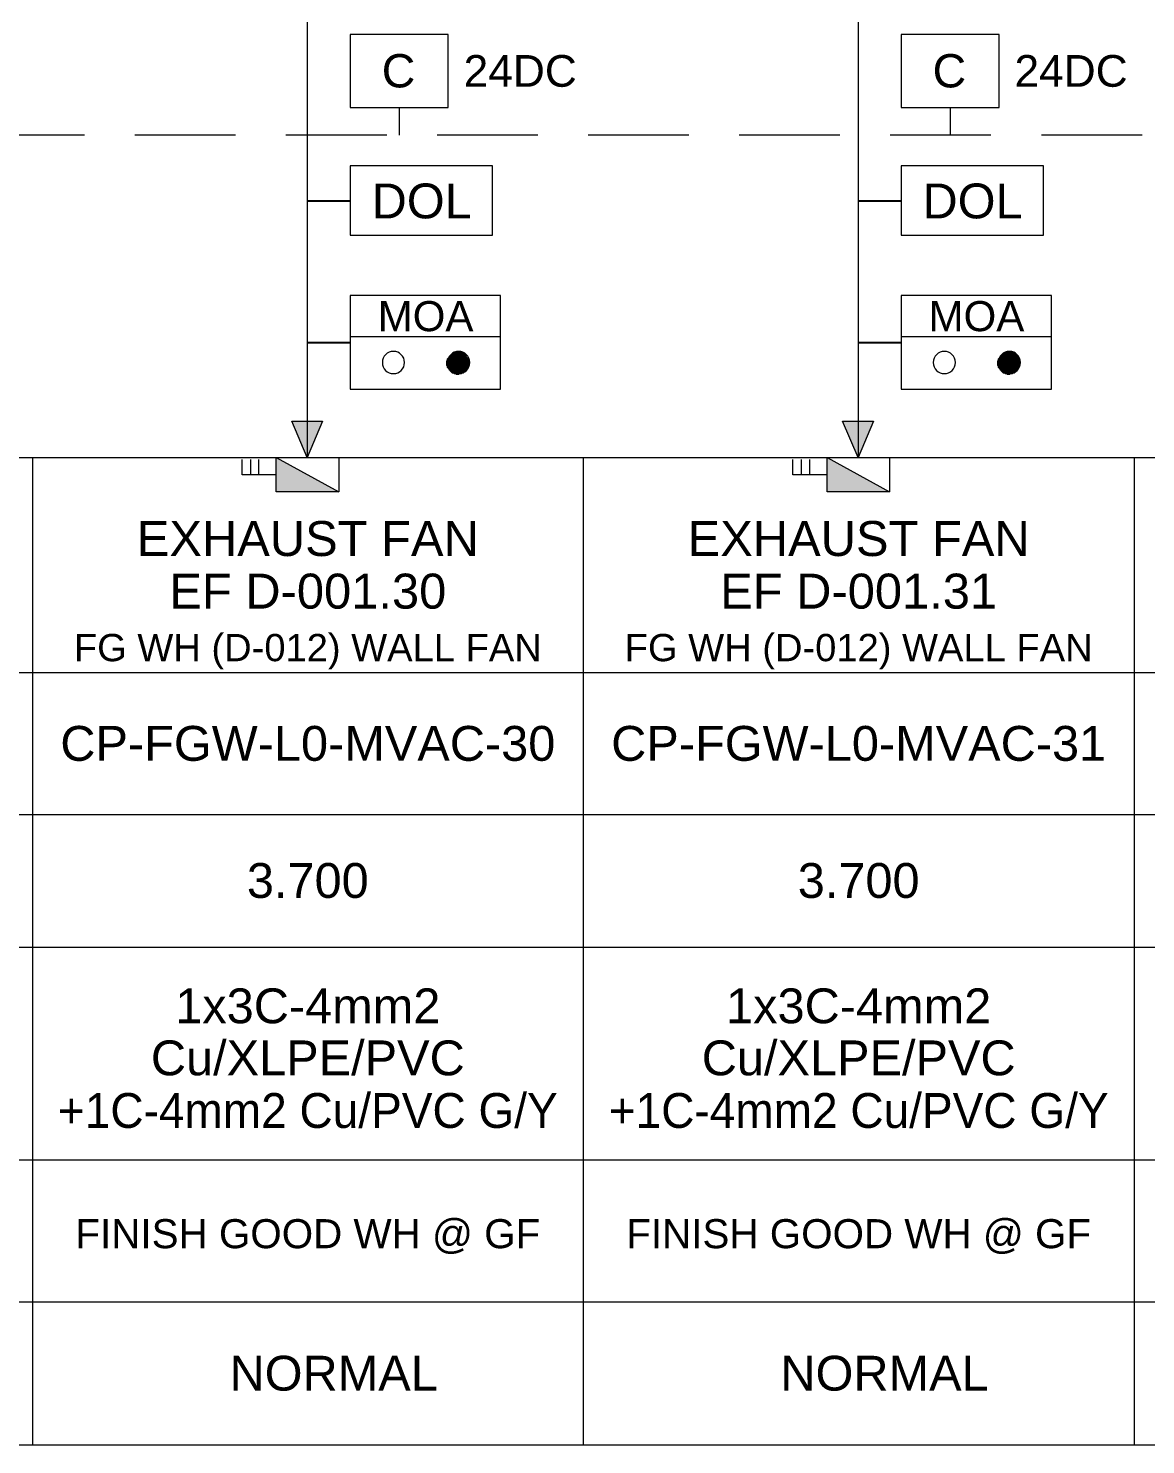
# Model space of a CAD drawing. Header units: millimetres. Extents: x -33055 to 42243, y -56860 to 24450.
# Drawn here: x 17906 to 24951, y -16441 to -7512 of the extents above; entities that cross this region are included whole.
import ezdxf
from ezdxf.enums import TextEntityAlignment as Align

# ---------------------------------------------------------------- set-up
doc = ezdxf.new("R2010")
doc.units = ezdxf.units.MM
for name, color, linetype in [('A-PATT-CONC', 7, 'Continuous'), ('E-CTRL', 7, 'Continuous'), ('E-LEADER', 7, 'Continuous'), ('E-SLD', 7, 'Continuous'), ('E-TABLE', 7, 'Continuous'), ('E-TEXT', 7, 'Continuous')]:
    doc.layers.add(name, color=color, linetype=linetype)
doc.styles.add('ARIAL', font='arial.ttf')

msp = doc.modelspace()

# ---------------------------------------------------------------- hatches: boundary and pattern name
at = {"layer": 'A-PATT-CONC'}
h = msp.add_hatch(color=7, dxfattribs=at)
h.dxf.hatch_style = 1
h.paths.add_polyline_path([(19469.5, -10217.8), (19863.2, -10433.7), (19469.5, -10433.7), (19469.5, -10217.8)])
h = msp.add_hatch(color=7, dxfattribs=at)
h.dxf.hatch_style = 1
h.paths.add_polyline_path([(22942.6, -10217.8), (23336.3, -10433.7), (22942.6, -10433.7), (22942.6, -10217.8)])
at = {"layer": 'E-SLD'}
h = msp.add_hatch(color=7, dxfattribs=at)
h.dxf.hatch_style = 1
h.paths.add_polyline_path([(20629.5, -9553.1), (20599.8, -9553.1), (20637.9, -9557.4), (20629.5, -9553.1)])
h.paths.add_polyline_path([(20599.8, -9553.1), (20637.9, -9557.4), (20591.4, -9557.4), (20599.8, -9553.1)])
h = msp.add_hatch(color=7, dxfattribs=at)
h.dxf.hatch_style = 1
h.paths.add_polyline_path([(20621, -9553.1), (20604.1, -9553.1), (20629.5, -9553.1), (20621, -9553.1)])
h.paths.add_polyline_path([(20604.1, -9553.1), (20629.5, -9553.1), (20599.8, -9553.1), (20604.1, -9553.1)])
h = msp.add_hatch(color=7, dxfattribs=at)
h.dxf.hatch_style = 1
h.paths.add_polyline_path([(20616.8, -9553.1), (20621, -9553.1), (20604.1, -9553.1), (20616.8, -9553.1)])
h = msp.add_hatch(color=7, dxfattribs=at)
h.dxf.hatch_style = 1
h.paths.add_polyline_path([(24102.6, -9553.1), (24072.9, -9553.1), (24111, -9557.4), (24102.6, -9553.1)])
h.paths.add_polyline_path([(24072.9, -9553.1), (24111, -9557.4), (24064.5, -9557.4), (24072.9, -9553.1)])
h = msp.add_hatch(color=7, dxfattribs=at)
h.dxf.hatch_style = 1
h.paths.add_polyline_path([(24094.1, -9553.1), (24077.2, -9553.1), (24102.6, -9553.1), (24094.1, -9553.1)])
h.paths.add_polyline_path([(24077.2, -9553.1), (24102.6, -9553.1), (24072.9, -9553.1), (24077.2, -9553.1)])
h = msp.add_hatch(color=7, dxfattribs=at)
h.dxf.hatch_style = 1
h.paths.add_polyline_path([(24089.9, -9553.1), (24094.1, -9553.1), (24077.2, -9553.1), (24089.9, -9553.1)])
h = msp.add_hatch(color=7, dxfattribs=at)
h.dxf.hatch_style = 1
h.paths.add_polyline_path([(20680.3, -9603.9), (20549, -9603.9), (20684.5, -9608.2), (20680.3, -9603.9)])
h.paths.add_polyline_path([(20549, -9603.9), (20684.5, -9608.2), (20544.8, -9608.2), (20549, -9603.9)])
h = msp.add_hatch(color=7, dxfattribs=at)
h.dxf.hatch_style = 1
h.paths.add_polyline_path([(20684.5, -9608.2), (20544.8, -9608.2), (20684.5, -9616.6), (20684.5, -9608.2)])
h.paths.add_polyline_path([(20544.8, -9608.2), (20684.5, -9616.6), (20544.8, -9616.6), (20544.8, -9608.2)])
h = msp.add_hatch(color=7, dxfattribs=at)
h.dxf.hatch_style = 1
h.paths.add_polyline_path([(20684.5, -9616.6), (20544.8, -9616.6), (20684.5, -9620.9), (20684.5, -9616.6)])
h.paths.add_polyline_path([(20544.8, -9616.6), (20684.5, -9620.9), (20544.8, -9620.9), (20544.8, -9616.6)])
h = msp.add_hatch(color=7, dxfattribs=at)
h.dxf.hatch_style = 1
h.paths.add_polyline_path([(20684.5, -9620.9), (20544.8, -9620.9), (20684.5, -9629.3), (20684.5, -9620.9)])
h.paths.add_polyline_path([(20544.8, -9620.9), (20684.5, -9629.3), (20544.8, -9629.3), (20544.8, -9620.9)])
h = msp.add_hatch(color=7, dxfattribs=at)
h.dxf.hatch_style = 1
h.paths.add_polyline_path([(20684.5, -9629.3), (20544.8, -9629.3), (20684.5, -9637.8), (20684.5, -9629.3)])
h.paths.add_polyline_path([(20544.8, -9629.3), (20684.5, -9637.8), (20544.8, -9637.8), (20544.8, -9629.3)])
h = msp.add_hatch(color=7, dxfattribs=at)
h.dxf.hatch_style = 1
h.paths.add_polyline_path([(20684.5, -9637.8), (20544.8, -9637.8), (20680.3, -9642), (20684.5, -9637.8)])
h.paths.add_polyline_path([(20544.8, -9637.8), (20680.3, -9642), (20549, -9642), (20544.8, -9637.8)])
h = msp.add_hatch(color=7, dxfattribs=at)
h.dxf.hatch_style = 1
h.paths.add_polyline_path([(20676, -9591.2), (20553.3, -9591.2), (20680.3, -9595.5), (20676, -9591.2)])
h.paths.add_polyline_path([(20553.3, -9591.2), (20680.3, -9595.5), (20549, -9595.5), (20553.3, -9591.2)])
h = msp.add_hatch(color=7, dxfattribs=at)
h.dxf.hatch_style = 1
h.paths.add_polyline_path([(20680.3, -9595.5), (20549, -9595.5), (20680.3, -9603.9), (20680.3, -9595.5)])
h.paths.add_polyline_path([(20549, -9595.5), (20680.3, -9603.9), (20549, -9603.9), (20549, -9595.5)])
h = msp.add_hatch(color=7, dxfattribs=at)
h.dxf.hatch_style = 1
h.paths.add_polyline_path([(20680.3, -9642), (20549, -9642), (20680.3, -9650.5), (20680.3, -9642)])
h.paths.add_polyline_path([(20549, -9642), (20680.3, -9650.5), (20549, -9650.5), (20549, -9642)])
h = msp.add_hatch(color=7, dxfattribs=at)
h.dxf.hatch_style = 1
h.paths.add_polyline_path([(20671.8, -9587), (20557.5, -9587), (20676, -9591.2), (20671.8, -9587)])
h.paths.add_polyline_path([(20557.5, -9587), (20676, -9591.2), (20553.3, -9591.2), (20557.5, -9587)])
h = msp.add_hatch(color=7, dxfattribs=at)
h.dxf.hatch_style = 1
h.paths.add_polyline_path([(20667.6, -9578.5), (20561.7, -9578.5), (20671.8, -9587), (20667.6, -9578.5)])
h.paths.add_polyline_path([(20561.7, -9578.5), (20671.8, -9587), (20557.5, -9587), (20561.7, -9578.5)])
h = msp.add_hatch(color=7, dxfattribs=at)
h.dxf.hatch_style = 1
h.paths.add_polyline_path([(20667.6, -9574.3), (20566, -9574.3), (20667.6, -9578.5), (20667.6, -9574.3)])
h.paths.add_polyline_path([(20566, -9574.3), (20667.6, -9578.5), (20561.7, -9578.5), (20566, -9574.3)])
h = msp.add_hatch(color=7, dxfattribs=at)
h.dxf.hatch_style = 1
h.paths.add_polyline_path([(20659.1, -9570.1), (20570.2, -9570.1), (20667.6, -9574.3), (20659.1, -9570.1)])
h.paths.add_polyline_path([(20570.2, -9570.1), (20667.6, -9574.3), (20566, -9574.3), (20570.2, -9570.1)])
h = msp.add_hatch(color=7, dxfattribs=at)
h.dxf.hatch_style = 1
h.paths.add_polyline_path([(20654.9, -9565.8), (20574.4, -9565.8), (20659.1, -9570.1), (20654.9, -9565.8)])
h.paths.add_polyline_path([(20574.4, -9565.8), (20659.1, -9570.1), (20570.2, -9570.1), (20574.4, -9565.8)])
h = msp.add_hatch(color=7, dxfattribs=at)
h.dxf.hatch_style = 1
h.paths.add_polyline_path([(20650.6, -9561.6), (20578.7, -9561.6), (20654.9, -9565.8), (20650.6, -9561.6)])
h.paths.add_polyline_path([(20578.7, -9561.6), (20654.9, -9565.8), (20574.4, -9565.8), (20578.7, -9561.6)])
h = msp.add_hatch(color=7, dxfattribs=at)
h.dxf.hatch_style = 1
h.paths.add_polyline_path([(20642.2, -9557.4), (20587.1, -9557.4), (20650.6, -9561.6), (20642.2, -9557.4)])
h.paths.add_polyline_path([(20587.1, -9557.4), (20650.6, -9561.6), (20578.7, -9561.6), (20587.1, -9557.4)])
h = msp.add_hatch(color=7, dxfattribs=at)
h.dxf.hatch_style = 1
h.paths.add_polyline_path([(20637.9, -9557.4), (20591.4, -9557.4), (20642.2, -9557.4), (20637.9, -9557.4)])
h.paths.add_polyline_path([(20591.4, -9557.4), (20642.2, -9557.4), (20587.1, -9557.4), (20591.4, -9557.4)])
h = msp.add_hatch(color=7, dxfattribs=at)
h.dxf.hatch_style = 1
h.paths.add_polyline_path([(24153.4, -9603.9), (24022.1, -9603.9), (24157.6, -9608.2), (24153.4, -9603.9)])
h.paths.add_polyline_path([(24022.1, -9603.9), (24157.6, -9608.2), (24017.9, -9608.2), (24022.1, -9603.9)])
h = msp.add_hatch(color=7, dxfattribs=at)
h.dxf.hatch_style = 1
h.paths.add_polyline_path([(24157.6, -9608.2), (24017.9, -9608.2), (24157.6, -9616.6), (24157.6, -9608.2)])
h.paths.add_polyline_path([(24017.9, -9608.2), (24157.6, -9616.6), (24017.9, -9616.6), (24017.9, -9608.2)])
h = msp.add_hatch(color=7, dxfattribs=at)
h.dxf.hatch_style = 1
h.paths.add_polyline_path([(24157.6, -9616.6), (24017.9, -9616.6), (24157.6, -9620.9), (24157.6, -9616.6)])
h.paths.add_polyline_path([(24017.9, -9616.6), (24157.6, -9620.9), (24017.9, -9620.9), (24017.9, -9616.6)])
h = msp.add_hatch(color=7, dxfattribs=at)
h.dxf.hatch_style = 1
h.paths.add_polyline_path([(24157.6, -9620.9), (24017.9, -9620.9), (24157.6, -9629.3), (24157.6, -9620.9)])
h.paths.add_polyline_path([(24017.9, -9620.9), (24157.6, -9629.3), (24017.9, -9629.3), (24017.9, -9620.9)])
h = msp.add_hatch(color=7, dxfattribs=at)
h.dxf.hatch_style = 1
h.paths.add_polyline_path([(24157.6, -9629.3), (24017.9, -9629.3), (24157.6, -9637.8), (24157.6, -9629.3)])
h.paths.add_polyline_path([(24017.9, -9629.3), (24157.6, -9637.8), (24017.9, -9637.8), (24017.9, -9629.3)])
h = msp.add_hatch(color=7, dxfattribs=at)
h.dxf.hatch_style = 1
h.paths.add_polyline_path([(24157.6, -9637.8), (24017.9, -9637.8), (24153.4, -9642), (24157.6, -9637.8)])
h.paths.add_polyline_path([(24017.9, -9637.8), (24153.4, -9642), (24022.1, -9642), (24017.9, -9637.8)])
h = msp.add_hatch(color=7, dxfattribs=at)
h.dxf.hatch_style = 1
h.paths.add_polyline_path([(24149.1, -9591.2), (24026.4, -9591.2), (24153.4, -9595.5), (24149.1, -9591.2)])
h.paths.add_polyline_path([(24026.4, -9591.2), (24153.4, -9595.5), (24022.1, -9595.5), (24026.4, -9591.2)])
h = msp.add_hatch(color=7, dxfattribs=at)
h.dxf.hatch_style = 1
h.paths.add_polyline_path([(24153.4, -9595.5), (24022.1, -9595.5), (24153.4, -9603.9), (24153.4, -9595.5)])
h.paths.add_polyline_path([(24022.1, -9595.5), (24153.4, -9603.9), (24022.1, -9603.9), (24022.1, -9595.5)])
h = msp.add_hatch(color=7, dxfattribs=at)
h.dxf.hatch_style = 1
h.paths.add_polyline_path([(24153.4, -9642), (24022.1, -9642), (24153.4, -9650.5), (24153.4, -9642)])
h.paths.add_polyline_path([(24022.1, -9642), (24153.4, -9650.5), (24022.1, -9650.5), (24022.1, -9642)])
h = msp.add_hatch(color=7, dxfattribs=at)
h.dxf.hatch_style = 1
h.paths.add_polyline_path([(24144.9, -9587), (24030.6, -9587), (24149.1, -9591.2), (24144.9, -9587)])
h.paths.add_polyline_path([(24030.6, -9587), (24149.1, -9591.2), (24026.4, -9591.2), (24030.6, -9587)])
h = msp.add_hatch(color=7, dxfattribs=at)
h.dxf.hatch_style = 1
h.paths.add_polyline_path([(24140.7, -9578.5), (24034.8, -9578.5), (24144.9, -9587), (24140.7, -9578.5)])
h.paths.add_polyline_path([(24034.8, -9578.5), (24144.9, -9587), (24030.6, -9587), (24034.8, -9578.5)])
h = msp.add_hatch(color=7, dxfattribs=at)
h.dxf.hatch_style = 1
h.paths.add_polyline_path([(24140.7, -9574.3), (24039.1, -9574.3), (24140.7, -9578.5), (24140.7, -9574.3)])
h.paths.add_polyline_path([(24039.1, -9574.3), (24140.7, -9578.5), (24034.8, -9578.5), (24039.1, -9574.3)])
h = msp.add_hatch(color=7, dxfattribs=at)
h.dxf.hatch_style = 1
h.paths.add_polyline_path([(24132.2, -9570.1), (24043.3, -9570.1), (24140.7, -9574.3), (24132.2, -9570.1)])
h.paths.add_polyline_path([(24043.3, -9570.1), (24140.7, -9574.3), (24039.1, -9574.3), (24043.3, -9570.1)])
h = msp.add_hatch(color=7, dxfattribs=at)
h.dxf.hatch_style = 1
h.paths.add_polyline_path([(24128, -9565.8), (24047.5, -9565.8), (24132.2, -9570.1), (24128, -9565.8)])
h.paths.add_polyline_path([(24047.5, -9565.8), (24132.2, -9570.1), (24043.3, -9570.1), (24047.5, -9565.8)])
h = msp.add_hatch(color=7, dxfattribs=at)
h.dxf.hatch_style = 1
h.paths.add_polyline_path([(24123.7, -9561.6), (24051.8, -9561.6), (24128, -9565.8), (24123.7, -9561.6)])
h.paths.add_polyline_path([(24051.8, -9561.6), (24128, -9565.8), (24047.5, -9565.8), (24051.8, -9561.6)])
h = msp.add_hatch(color=7, dxfattribs=at)
h.dxf.hatch_style = 1
h.paths.add_polyline_path([(24115.3, -9557.4), (24060.2, -9557.4), (24123.7, -9561.6), (24115.3, -9557.4)])
h.paths.add_polyline_path([(24060.2, -9557.4), (24123.7, -9561.6), (24051.8, -9561.6), (24060.2, -9557.4)])
h = msp.add_hatch(color=7, dxfattribs=at)
h.dxf.hatch_style = 1
h.paths.add_polyline_path([(24111, -9557.4), (24064.5, -9557.4), (24115.3, -9557.4), (24111, -9557.4)])
h.paths.add_polyline_path([(24064.5, -9557.4), (24115.3, -9557.4), (24060.2, -9557.4), (24064.5, -9557.4)])
h = msp.add_hatch(color=7, dxfattribs=at)
h.dxf.hatch_style = 1
h.paths.add_polyline_path([(20680.3, -9650.5), (20549, -9650.5), (20676, -9654.7), (20680.3, -9650.5)])
h.paths.add_polyline_path([(20549, -9650.5), (20676, -9654.7), (20553.3, -9654.7), (20549, -9650.5)])
h = msp.add_hatch(color=7, dxfattribs=at)
h.dxf.hatch_style = 1
h.paths.add_polyline_path([(20676, -9654.7), (20553.3, -9654.7), (20671.8, -9659), (20676, -9654.7)])
h.paths.add_polyline_path([(20553.3, -9654.7), (20671.8, -9659), (20557.5, -9659), (20553.3, -9654.7)])
h = msp.add_hatch(color=7, dxfattribs=at)
h.dxf.hatch_style = 1
h.paths.add_polyline_path([(20671.8, -9659), (20557.5, -9659), (20667.6, -9667.4), (20671.8, -9659)])
h.paths.add_polyline_path([(20557.5, -9659), (20667.6, -9667.4), (20561.7, -9667.4), (20557.5, -9659)])
h = msp.add_hatch(color=7, dxfattribs=at)
h.dxf.hatch_style = 1
h.paths.add_polyline_path([(20667.6, -9667.4), (20561.7, -9667.4), (20667.6, -9671.7), (20667.6, -9667.4)])
h.paths.add_polyline_path([(20561.7, -9667.4), (20667.6, -9671.7), (20566, -9671.7), (20561.7, -9667.4)])
h = msp.add_hatch(color=7, dxfattribs=at)
h.dxf.hatch_style = 1
h.paths.add_polyline_path([(20667.6, -9671.7), (20566, -9671.7), (20659.1, -9675.9), (20667.6, -9671.7)])
h.paths.add_polyline_path([(20566, -9671.7), (20659.1, -9675.9), (20570.2, -9675.9), (20566, -9671.7)])
h = msp.add_hatch(color=7, dxfattribs=at)
h.dxf.hatch_style = 1
h.paths.add_polyline_path([(20659.1, -9675.9), (20570.2, -9675.9), (20654.9, -9680.1), (20659.1, -9675.9)])
h.paths.add_polyline_path([(20570.2, -9675.9), (20654.9, -9680.1), (20574.4, -9680.1), (20570.2, -9675.9)])
h = msp.add_hatch(color=7, dxfattribs=at)
h.dxf.hatch_style = 1
h.paths.add_polyline_path([(20654.9, -9680.1), (20574.4, -9680.1), (20650.6, -9684.4), (20654.9, -9680.1)])
h.paths.add_polyline_path([(20574.4, -9680.1), (20650.6, -9684.4), (20578.7, -9684.4), (20574.4, -9680.1)])
h = msp.add_hatch(color=7, dxfattribs=at)
h.dxf.hatch_style = 1
h.paths.add_polyline_path([(20650.6, -9684.4), (20578.7, -9684.4), (20642.2, -9684.4), (20650.6, -9684.4)])
h.paths.add_polyline_path([(20578.7, -9684.4), (20642.2, -9684.4), (20587.1, -9684.4), (20578.7, -9684.4)])
h = msp.add_hatch(color=7, dxfattribs=at)
h.dxf.hatch_style = 1
h.paths.add_polyline_path([(20642.2, -9684.4), (20587.1, -9684.4), (20637.9, -9688.6), (20642.2, -9684.4)])
h.paths.add_polyline_path([(20587.1, -9684.4), (20637.9, -9688.6), (20591.4, -9688.6), (20587.1, -9684.4)])
h = msp.add_hatch(color=7, dxfattribs=at)
h.dxf.hatch_style = 1
h.paths.add_polyline_path([(20637.9, -9688.6), (20591.4, -9688.6), (20629.5, -9688.6), (20637.9, -9688.6)])
h.paths.add_polyline_path([(20591.4, -9688.6), (20629.5, -9688.6), (20599.8, -9688.6), (20591.4, -9688.6)])
h = msp.add_hatch(color=7, dxfattribs=at)
h.dxf.hatch_style = 1
h.paths.add_polyline_path([(20599.8, -9688.6), (20604.1, -9692.8), (20621, -9692.8), (20599.8, -9688.6)])
h.paths.add_polyline_path([(20604.1, -9692.8), (20621, -9692.8), (20616.8, -9692.8), (20604.1, -9692.8)])
h = msp.add_hatch(color=7, dxfattribs=at)
h.dxf.hatch_style = 1
h.paths.add_polyline_path([(20599.8, -9688.6), (20629.5, -9688.6), (20621, -9692.8), (20599.8, -9688.6)])
h = msp.add_hatch(color=7, dxfattribs=at)
h.dxf.hatch_style = 1
h.paths.add_polyline_path([(24153.4, -9650.5), (24022.1, -9650.5), (24149.1, -9654.7), (24153.4, -9650.5)])
h.paths.add_polyline_path([(24022.1, -9650.5), (24149.1, -9654.7), (24026.4, -9654.7), (24022.1, -9650.5)])
h = msp.add_hatch(color=7, dxfattribs=at)
h.dxf.hatch_style = 1
h.paths.add_polyline_path([(24149.1, -9654.7), (24026.4, -9654.7), (24144.9, -9659), (24149.1, -9654.7)])
h.paths.add_polyline_path([(24026.4, -9654.7), (24144.9, -9659), (24030.6, -9659), (24026.4, -9654.7)])
h = msp.add_hatch(color=7, dxfattribs=at)
h.dxf.hatch_style = 1
h.paths.add_polyline_path([(24144.9, -9659), (24030.6, -9659), (24140.7, -9667.4), (24144.9, -9659)])
h.paths.add_polyline_path([(24030.6, -9659), (24140.7, -9667.4), (24034.8, -9667.4), (24030.6, -9659)])
h = msp.add_hatch(color=7, dxfattribs=at)
h.dxf.hatch_style = 1
h.paths.add_polyline_path([(24140.7, -9667.4), (24034.8, -9667.4), (24140.7, -9671.7), (24140.7, -9667.4)])
h.paths.add_polyline_path([(24034.8, -9667.4), (24140.7, -9671.7), (24039.1, -9671.7), (24034.8, -9667.4)])
h = msp.add_hatch(color=7, dxfattribs=at)
h.dxf.hatch_style = 1
h.paths.add_polyline_path([(24140.7, -9671.7), (24039.1, -9671.7), (24132.2, -9675.9), (24140.7, -9671.7)])
h.paths.add_polyline_path([(24039.1, -9671.7), (24132.2, -9675.9), (24043.3, -9675.9), (24039.1, -9671.7)])
h = msp.add_hatch(color=7, dxfattribs=at)
h.dxf.hatch_style = 1
h.paths.add_polyline_path([(24132.2, -9675.9), (24043.3, -9675.9), (24128, -9680.1), (24132.2, -9675.9)])
h.paths.add_polyline_path([(24043.3, -9675.9), (24128, -9680.1), (24047.5, -9680.1), (24043.3, -9675.9)])
h = msp.add_hatch(color=7, dxfattribs=at)
h.dxf.hatch_style = 1
h.paths.add_polyline_path([(24128, -9680.1), (24047.5, -9680.1), (24123.7, -9684.4), (24128, -9680.1)])
h.paths.add_polyline_path([(24047.5, -9680.1), (24123.7, -9684.4), (24051.8, -9684.4), (24047.5, -9680.1)])
h = msp.add_hatch(color=7, dxfattribs=at)
h.dxf.hatch_style = 1
h.paths.add_polyline_path([(24123.7, -9684.4), (24051.8, -9684.4), (24115.3, -9684.4), (24123.7, -9684.4)])
h.paths.add_polyline_path([(24051.8, -9684.4), (24115.3, -9684.4), (24060.2, -9684.4), (24051.8, -9684.4)])
h = msp.add_hatch(color=7, dxfattribs=at)
h.dxf.hatch_style = 1
h.paths.add_polyline_path([(24115.3, -9684.4), (24060.2, -9684.4), (24111, -9688.6), (24115.3, -9684.4)])
h.paths.add_polyline_path([(24060.2, -9684.4), (24111, -9688.6), (24064.5, -9688.6), (24060.2, -9684.4)])
h = msp.add_hatch(color=7, dxfattribs=at)
h.dxf.hatch_style = 1
h.paths.add_polyline_path([(24111, -9688.6), (24064.5, -9688.6), (24102.6, -9688.6), (24111, -9688.6)])
h.paths.add_polyline_path([(24064.5, -9688.6), (24102.6, -9688.6), (24072.9, -9688.6), (24064.5, -9688.6)])
h = msp.add_hatch(color=7, dxfattribs=at)
h.dxf.hatch_style = 1
h.paths.add_polyline_path([(24072.9, -9688.6), (24077.2, -9692.8), (24094.1, -9692.8), (24072.9, -9688.6)])
h.paths.add_polyline_path([(24077.2, -9692.8), (24094.1, -9692.8), (24089.9, -9692.8), (24077.2, -9692.8)])
h = msp.add_hatch(color=7, dxfattribs=at)
h.dxf.hatch_style = 1
h.paths.add_polyline_path([(24072.9, -9688.6), (24102.6, -9688.6), (24094.1, -9692.8), (24072.9, -9688.6)])
h = msp.add_hatch(color=7, dxfattribs=at)
h.dxf.hatch_style = 1
h.paths.add_polyline_path([(19566.9, -9989.2), (19761.6, -9989.2), (19664.3, -10217.8), (19566.9, -9989.2)])
h = msp.add_hatch(color=7, dxfattribs=at)
h.dxf.hatch_style = 1
h.paths.add_polyline_path([(23040, -9989.2), (23234.7, -9989.2), (23137.4, -10217.8), (23040, -9989.2)])

# ---------------------------------------------------------------- linework, layer by layer
at = {"color": 7, "lineweight": 0}
for p, q in [((19308.7, -10327.8), (19308.7, -10230.5)), ((19359.5, -10327.8), (19359.5, -10230.5)), ((19469.5, -10217.8), (19863.2, -10433.7)), ((22781.8, -10327.8), (22781.8, -10230.5)), ((22832.6, -10327.8), (22832.6, -10230.5)), ((22942.6, -10217.8), (23336.3, -10433.7))]:
    msp.add_line(p, q, dxfattribs=at)
for points in [[(19469.5, -10327.8), (19253.6, -10327.8), (19253.6, -10230.5)], [(19863.2, -10217.8), (19863.2, -10433.7), (19469.5, -10433.7), (19469.5, -10217.8), (19863.2, -10217.8)], [(22942.6, -10327.8), (22726.7, -10327.8), (22726.7, -10230.5)], [(23336.3, -10217.8), (23336.3, -10433.7), (22942.6, -10433.7), (22942.6, -10217.8), (23336.3, -10217.8)]]:
    msp.add_lwpolyline(points, dxfattribs=at)
at = {"layer": 'A-PATT-CONC', "color": 7, "lineweight": 0}
for points in [[(19469.5, -10217.8), (19863.2, -10433.7), (19469.5, -10433.7), (19469.5, -10217.8)], [(22942.6, -10217.8), (23336.3, -10433.7), (22942.6, -10433.7), (22942.6, -10217.8)]]:
    msp.add_lwpolyline(points, dxfattribs=at)
at = {"layer": 'E-CTRL', "color": 7, "lineweight": 0}
for p, q in [((17625.5, -8184), (18260.5, -8184)), ((18578, -8184), (19213, -8184)), ((19530.5, -8184), (20165.5, -8184)), ((20483, -8184), (21118, -8184)), ((21435.5, -8184), (22070.5, -8184)), ((22388, -8184), (23023, -8184)), ((23340.5, -8184), (23975.5, -8184)), ((24293, -8184), (24928, -8184))]:
    msp.add_line(p, q, dxfattribs=at)
at = {"layer": 'E-LEADER', "color": 253, "lineweight": 25, "true_color": 0x999999}
for p, q in [((19664.3, -8599.9), (19935.2, -8599.9)), ((23137.4, -8599.9), (23408.3, -8599.9)), ((19664.3, -9493.2), (19935.2, -9493.2)), ((23137.4, -9493.2), (23408.3, -9493.2))]:
    msp.add_line(p, q, dxfattribs=at)
at = {"layer": 'E-SLD', "color": 7, "lineweight": 0}
for p, q in [((19664.3, -7473.9), (19664.3, -10217.8)), ((23137.4, -7473.9), (23137.4, -10217.8)), ((20244.2, -8011.5), (20244.2, -8185.1)), ((23717.3, -8011.5), (23717.3, -8185.1)), ((19935.2, -9455.1), (20883.5, -9455.1)), ((23408.3, -9455.1), (24356.6, -9455.1))]:
    msp.add_line(p, q, dxfattribs=at)
for points in [[(19935.2, -7550.1), (19935.2, -8011.5), (20553.3, -8011.5), (20553.3, -7550.1), (19935.2, -7550.1)], [(23408.3, -7550.1), (23408.3, -8011.5), (24026.4, -8011.5), (24026.4, -7550.1), (23408.3, -7550.1)], [(19935.2, -8379.8), (19935.2, -8815.8), (20832.7, -8815.8), (20832.7, -8379.8), (19935.2, -8379.8)], [(23408.3, -8379.8), (23408.3, -8815.8), (24305.8, -8815.8), (24305.8, -8379.8), (23408.3, -8379.8)], [(19935.2, -9196.8), (19935.2, -9786), (20883.5, -9786), (20883.5, -9196.8), (19935.2, -9196.8)], [(23408.3, -9196.8), (23408.3, -9786), (24356.6, -9786), (24356.6, -9196.8), (23408.3, -9196.8)], [(20278.1, -9618.8), (20276.7, -9604.7), (20272.6, -9591.6), (20266.2, -9579.7), (20257.6, -9569.4), (20247.3, -9560.8), (20235.4, -9554.4), (20222.3, -9550.3), (20208.3, -9548.9), (20194.2, -9550.3), (20181.1, -9554.4), (20169.2, -9560.8), (20158.9, -9569.4), (20150.3, -9579.7), (20143.9, -9591.6), (20139.8, -9604.7), (20138.4, -9618.8), (20139.8, -9632.8), (20143.9, -9645.9), (20150.3, -9657.8), (20158.9, -9668.1), (20169.2, -9676.7), (20181.1, -9683.1), (20194.2, -9687.2), (20208.3, -9688.6), (20222.3, -9687.2), (20235.4, -9683.1), (20247.3, -9676.7), (20257.6, -9668.1), (20266.2, -9657.8), (20272.6, -9645.9), (20276.7, -9632.8), (20278.1, -9618.8)], [(20688.7, -9618.8), (20687.3, -9604.7), (20683.2, -9591.6), (20676.8, -9579.7), (20668.3, -9569.4), (20657.9, -9560.8), (20646.1, -9554.4), (20633, -9550.3), (20618.9, -9548.9), (20604.8, -9550.3), (20591.7, -9554.4), (20579.8, -9560.8), (20569.5, -9569.4), (20561, -9579.7), (20554.5, -9591.6), (20550.5, -9604.7), (20549, -9618.8), (20550.5, -9632.8), (20554.5, -9645.9), (20561, -9657.8), (20569.5, -9668.1), (20579.8, -9676.7), (20591.7, -9683.1), (20604.8, -9687.2), (20618.9, -9688.6), (20633, -9687.2), (20646.1, -9683.1), (20657.9, -9676.7), (20668.3, -9668.1), (20676.8, -9657.8), (20683.2, -9645.9), (20687.3, -9632.8), (20688.7, -9618.8)], [(20599.8, -9553.1), (20637.9, -9557.4), (20591.4, -9557.4), (20599.8, -9553.1)], [(20604.1, -9553.1), (20629.5, -9553.1), (20599.8, -9553.1), (20604.1, -9553.1)], [(20629.5, -9553.1), (20599.8, -9553.1), (20637.9, -9557.4), (20629.5, -9553.1)], [(20616.8, -9553.1), (20621, -9553.1), (20604.1, -9553.1), (20616.8, -9553.1)], [(20621, -9553.1), (20604.1, -9553.1), (20629.5, -9553.1), (20621, -9553.1)], [(23751.2, -9618.8), (23749.8, -9604.7), (23745.7, -9591.6), (23739.3, -9579.7), (23730.7, -9569.4), (23720.4, -9560.8), (23708.5, -9554.4), (23695.4, -9550.3), (23681.4, -9548.9), (23667.3, -9550.3), (23654.2, -9554.4), (23642.3, -9560.8), (23632, -9569.4), (23623.4, -9579.7), (23617, -9591.6), (23612.9, -9604.7), (23611.5, -9618.8), (23612.9, -9632.8), (23617, -9645.9), (23623.4, -9657.8), (23632, -9668.1), (23642.3, -9676.7), (23654.2, -9683.1), (23667.3, -9687.2), (23681.4, -9688.6), (23695.4, -9687.2), (23708.5, -9683.1), (23720.4, -9676.7), (23730.7, -9668.1), (23739.3, -9657.8), (23745.7, -9645.9), (23749.8, -9632.8), (23751.2, -9618.8)], [(24161.8, -9618.8), (24160.4, -9604.7), (24156.3, -9591.6), (24149.9, -9579.7), (24141.4, -9569.4), (24131, -9560.8), (24119.2, -9554.4), (24106.1, -9550.3), (24092, -9548.9), (24077.9, -9550.3), (24064.8, -9554.4), (24052.9, -9560.8), (24042.6, -9569.4), (24034.1, -9579.7), (24027.6, -9591.6), (24023.6, -9604.7), (24022.1, -9618.8), (24023.6, -9632.8), (24027.6, -9645.9), (24034.1, -9657.8), (24042.6, -9668.1), (24052.9, -9676.7), (24064.8, -9683.1), (24077.9, -9687.2), (24092, -9688.6), (24106.1, -9687.2), (24119.2, -9683.1), (24131, -9676.7), (24141.4, -9668.1), (24149.9, -9657.8), (24156.3, -9645.9), (24160.4, -9632.8), (24161.8, -9618.8)], [(24072.9, -9553.1), (24111, -9557.4), (24064.5, -9557.4), (24072.9, -9553.1)], [(24077.2, -9553.1), (24102.6, -9553.1), (24072.9, -9553.1), (24077.2, -9553.1)], [(24102.6, -9553.1), (24072.9, -9553.1), (24111, -9557.4), (24102.6, -9553.1)], [(24089.9, -9553.1), (24094.1, -9553.1), (24077.2, -9553.1), (24089.9, -9553.1)], [(24094.1, -9553.1), (24077.2, -9553.1), (24102.6, -9553.1), (24094.1, -9553.1)], [(20549, -9603.9), (20684.5, -9608.2), (20544.8, -9608.2), (20549, -9603.9)], [(20684.5, -9608.2), (20544.8, -9608.2), (20684.5, -9616.6), (20684.5, -9608.2)], [(20544.8, -9608.2), (20684.5, -9616.6), (20544.8, -9616.6), (20544.8, -9608.2)], [(20684.5, -9616.6), (20544.8, -9616.6), (20684.5, -9620.9), (20684.5, -9616.6)], [(20544.8, -9616.6), (20684.5, -9620.9), (20544.8, -9620.9), (20544.8, -9616.6)], [(20684.5, -9620.9), (20544.8, -9620.9), (20684.5, -9629.3), (20684.5, -9620.9)], [(20544.8, -9620.9), (20684.5, -9629.3), (20544.8, -9629.3), (20544.8, -9620.9)], [(20684.5, -9629.3), (20544.8, -9629.3), (20684.5, -9637.8), (20684.5, -9629.3)], [(20544.8, -9629.3), (20684.5, -9637.8), (20544.8, -9637.8), (20544.8, -9629.3)], [(20684.5, -9637.8), (20544.8, -9637.8), (20680.3, -9642), (20684.5, -9637.8)], [(20544.8, -9637.8), (20680.3, -9642), (20549, -9642), (20544.8, -9637.8)], [(20553.3, -9591.2), (20680.3, -9595.5), (20549, -9595.5), (20553.3, -9591.2)], [(20680.3, -9595.5), (20549, -9595.5), (20680.3, -9603.9), (20680.3, -9595.5)], [(20549, -9595.5), (20680.3, -9603.9), (20549, -9603.9), (20549, -9595.5)], [(20680.3, -9603.9), (20549, -9603.9), (20684.5, -9608.2), (20680.3, -9603.9)], [(20680.3, -9642), (20549, -9642), (20680.3, -9650.5), (20680.3, -9642)], [(20549, -9642), (20680.3, -9650.5), (20549, -9650.5), (20549, -9642)], [(20557.5, -9587), (20676, -9591.2), (20553.3, -9591.2), (20557.5, -9587)], [(20676, -9591.2), (20553.3, -9591.2), (20680.3, -9595.5), (20676, -9591.2)], [(20561.7, -9578.5), (20671.8, -9587), (20557.5, -9587), (20561.7, -9578.5)], [(20671.8, -9587), (20557.5, -9587), (20676, -9591.2), (20671.8, -9587)], [(20566, -9574.3), (20667.6, -9578.5), (20561.7, -9578.5), (20566, -9574.3)], [(20667.6, -9578.5), (20561.7, -9578.5), (20671.8, -9587), (20667.6, -9578.5)], [(20570.2, -9570.1), (20667.6, -9574.3), (20566, -9574.3), (20570.2, -9570.1)], [(20667.6, -9574.3), (20566, -9574.3), (20667.6, -9578.5), (20667.6, -9574.3)], [(20574.4, -9565.8), (20659.1, -9570.1), (20570.2, -9570.1), (20574.4, -9565.8)], [(20659.1, -9570.1), (20570.2, -9570.1), (20667.6, -9574.3), (20659.1, -9570.1)], [(20578.7, -9561.6), (20654.9, -9565.8), (20574.4, -9565.8), (20578.7, -9561.6)], [(20654.9, -9565.8), (20574.4, -9565.8), (20659.1, -9570.1), (20654.9, -9565.8)], [(20587.1, -9557.4), (20650.6, -9561.6), (20578.7, -9561.6), (20587.1, -9557.4)], [(20650.6, -9561.6), (20578.7, -9561.6), (20654.9, -9565.8), (20650.6, -9561.6)], [(20591.4, -9557.4), (20642.2, -9557.4), (20587.1, -9557.4), (20591.4, -9557.4)], [(20642.2, -9557.4), (20587.1, -9557.4), (20650.6, -9561.6), (20642.2, -9557.4)], [(20637.9, -9557.4), (20591.4, -9557.4), (20642.2, -9557.4), (20637.9, -9557.4)], [(24022.1, -9603.9), (24157.6, -9608.2), (24017.9, -9608.2), (24022.1, -9603.9)], [(24157.6, -9608.2), (24017.9, -9608.2), (24157.6, -9616.6), (24157.6, -9608.2)], [(24017.9, -9608.2), (24157.6, -9616.6), (24017.9, -9616.6), (24017.9, -9608.2)], [(24157.6, -9616.6), (24017.9, -9616.6), (24157.6, -9620.9), (24157.6, -9616.6)], [(24017.9, -9616.6), (24157.6, -9620.9), (24017.9, -9620.9), (24017.9, -9616.6)], [(24157.6, -9620.9), (24017.9, -9620.9), (24157.6, -9629.3), (24157.6, -9620.9)], [(24017.9, -9620.9), (24157.6, -9629.3), (24017.9, -9629.3), (24017.9, -9620.9)], [(24157.6, -9629.3), (24017.9, -9629.3), (24157.6, -9637.8), (24157.6, -9629.3)], [(24017.9, -9629.3), (24157.6, -9637.8), (24017.9, -9637.8), (24017.9, -9629.3)], [(24157.6, -9637.8), (24017.9, -9637.8), (24153.4, -9642), (24157.6, -9637.8)], [(24017.9, -9637.8), (24153.4, -9642), (24022.1, -9642), (24017.9, -9637.8)], [(24026.4, -9591.2), (24153.4, -9595.5), (24022.1, -9595.5), (24026.4, -9591.2)], [(24153.4, -9595.5), (24022.1, -9595.5), (24153.4, -9603.9), (24153.4, -9595.5)], [(24022.1, -9595.5), (24153.4, -9603.9), (24022.1, -9603.9), (24022.1, -9595.5)], [(24153.4, -9603.9), (24022.1, -9603.9), (24157.6, -9608.2), (24153.4, -9603.9)], [(24153.4, -9642), (24022.1, -9642), (24153.4, -9650.5), (24153.4, -9642)], [(24022.1, -9642), (24153.4, -9650.5), (24022.1, -9650.5), (24022.1, -9642)], [(24030.6, -9587), (24149.1, -9591.2), (24026.4, -9591.2), (24030.6, -9587)], [(24149.1, -9591.2), (24026.4, -9591.2), (24153.4, -9595.5), (24149.1, -9591.2)], [(24034.8, -9578.5), (24144.9, -9587), (24030.6, -9587), (24034.8, -9578.5)], [(24144.9, -9587), (24030.6, -9587), (24149.1, -9591.2), (24144.9, -9587)], [(24039.1, -9574.3), (24140.7, -9578.5), (24034.8, -9578.5), (24039.1, -9574.3)], [(24140.7, -9578.5), (24034.8, -9578.5), (24144.9, -9587), (24140.7, -9578.5)], [(24043.3, -9570.1), (24140.7, -9574.3), (24039.1, -9574.3), (24043.3, -9570.1)], [(24140.7, -9574.3), (24039.1, -9574.3), (24140.7, -9578.5), (24140.7, -9574.3)], [(24047.5, -9565.8), (24132.2, -9570.1), (24043.3, -9570.1), (24047.5, -9565.8)], [(24132.2, -9570.1), (24043.3, -9570.1), (24140.7, -9574.3), (24132.2, -9570.1)], [(24051.8, -9561.6), (24128, -9565.8), (24047.5, -9565.8), (24051.8, -9561.6)], [(24128, -9565.8), (24047.5, -9565.8), (24132.2, -9570.1), (24128, -9565.8)], [(24060.2, -9557.4), (24123.7, -9561.6), (24051.8, -9561.6), (24060.2, -9557.4)], [(24123.7, -9561.6), (24051.8, -9561.6), (24128, -9565.8), (24123.7, -9561.6)], [(24064.5, -9557.4), (24115.3, -9557.4), (24060.2, -9557.4), (24064.5, -9557.4)], [(24115.3, -9557.4), (24060.2, -9557.4), (24123.7, -9561.6), (24115.3, -9557.4)], [(24111, -9557.4), (24064.5, -9557.4), (24115.3, -9557.4), (24111, -9557.4)], [(20680.3, -9650.5), (20549, -9650.5), (20676, -9654.7), (20680.3, -9650.5)], [(20549, -9650.5), (20676, -9654.7), (20553.3, -9654.7), (20549, -9650.5)], [(20676, -9654.7), (20553.3, -9654.7), (20671.8, -9659), (20676, -9654.7)], [(20553.3, -9654.7), (20671.8, -9659), (20557.5, -9659), (20553.3, -9654.7)], [(20671.8, -9659), (20557.5, -9659), (20667.6, -9667.4), (20671.8, -9659)], [(20557.5, -9659), (20667.6, -9667.4), (20561.7, -9667.4), (20557.5, -9659)], [(20667.6, -9667.4), (20561.7, -9667.4), (20667.6, -9671.7), (20667.6, -9667.4)], [(20561.7, -9667.4), (20667.6, -9671.7), (20566, -9671.7), (20561.7, -9667.4)], [(20667.6, -9671.7), (20566, -9671.7), (20659.1, -9675.9), (20667.6, -9671.7)], [(20566, -9671.7), (20659.1, -9675.9), (20570.2, -9675.9), (20566, -9671.7)], [(20659.1, -9675.9), (20570.2, -9675.9), (20654.9, -9680.1), (20659.1, -9675.9)], [(20570.2, -9675.9), (20654.9, -9680.1), (20574.4, -9680.1), (20570.2, -9675.9)], [(20654.9, -9680.1), (20574.4, -9680.1), (20650.6, -9684.4), (20654.9, -9680.1)], [(20574.4, -9680.1), (20650.6, -9684.4), (20578.7, -9684.4), (20574.4, -9680.1)], [(20650.6, -9684.4), (20578.7, -9684.4), (20642.2, -9684.4), (20650.6, -9684.4)], [(20578.7, -9684.4), (20642.2, -9684.4), (20587.1, -9684.4), (20578.7, -9684.4)], [(20642.2, -9684.4), (20587.1, -9684.4), (20637.9, -9688.6), (20642.2, -9684.4)], [(20587.1, -9684.4), (20637.9, -9688.6), (20591.4, -9688.6), (20587.1, -9684.4)], [(20637.9, -9688.6), (20591.4, -9688.6), (20629.5, -9688.6), (20637.9, -9688.6)], [(20591.4, -9688.6), (20629.5, -9688.6), (20599.8, -9688.6), (20591.4, -9688.6)], [(20599.8, -9688.6), (20604.1, -9692.8), (20621, -9692.8), (20599.8, -9688.6)], [(20599.8, -9688.6), (20629.5, -9688.6), (20621, -9692.8), (20599.8, -9688.6)], [(20604.1, -9692.8), (20621, -9692.8), (20616.8, -9692.8), (20604.1, -9692.8)], [(24153.4, -9650.5), (24022.1, -9650.5), (24149.1, -9654.7), (24153.4, -9650.5)], [(24022.1, -9650.5), (24149.1, -9654.7), (24026.4, -9654.7), (24022.1, -9650.5)], [(24149.1, -9654.7), (24026.4, -9654.7), (24144.9, -9659), (24149.1, -9654.7)], [(24026.4, -9654.7), (24144.9, -9659), (24030.6, -9659), (24026.4, -9654.7)], [(24144.9, -9659), (24030.6, -9659), (24140.7, -9667.4), (24144.9, -9659)], [(24030.6, -9659), (24140.7, -9667.4), (24034.8, -9667.4), (24030.6, -9659)], [(24140.7, -9667.4), (24034.8, -9667.4), (24140.7, -9671.7), (24140.7, -9667.4)], [(24034.8, -9667.4), (24140.7, -9671.7), (24039.1, -9671.7), (24034.8, -9667.4)], [(24140.7, -9671.7), (24039.1, -9671.7), (24132.2, -9675.9), (24140.7, -9671.7)], [(24039.1, -9671.7), (24132.2, -9675.9), (24043.3, -9675.9), (24039.1, -9671.7)], [(24132.2, -9675.9), (24043.3, -9675.9), (24128, -9680.1), (24132.2, -9675.9)], [(24043.3, -9675.9), (24128, -9680.1), (24047.5, -9680.1), (24043.3, -9675.9)], [(24128, -9680.1), (24047.5, -9680.1), (24123.7, -9684.4), (24128, -9680.1)], [(24047.5, -9680.1), (24123.7, -9684.4), (24051.8, -9684.4), (24047.5, -9680.1)], [(24123.7, -9684.4), (24051.8, -9684.4), (24115.3, -9684.4), (24123.7, -9684.4)], [(24051.8, -9684.4), (24115.3, -9684.4), (24060.2, -9684.4), (24051.8, -9684.4)], [(24115.3, -9684.4), (24060.2, -9684.4), (24111, -9688.6), (24115.3, -9684.4)], [(24060.2, -9684.4), (24111, -9688.6), (24064.5, -9688.6), (24060.2, -9684.4)], [(24111, -9688.6), (24064.5, -9688.6), (24102.6, -9688.6), (24111, -9688.6)], [(24064.5, -9688.6), (24102.6, -9688.6), (24072.9, -9688.6), (24064.5, -9688.6)], [(24072.9, -9688.6), (24077.2, -9692.8), (24094.1, -9692.8), (24072.9, -9688.6)], [(24072.9, -9688.6), (24102.6, -9688.6), (24094.1, -9692.8), (24072.9, -9688.6)], [(24077.2, -9692.8), (24094.1, -9692.8), (24089.9, -9692.8), (24077.2, -9692.8)], [(19664.3, -10217.8), (19566.9, -9989.2), (19761.6, -9989.2), (19664.3, -10217.8)], [(19566.9, -9989.2), (19761.6, -9989.2), (19664.3, -10217.8), (19566.9, -9989.2)], [(23137.4, -10217.8), (23040, -9989.2), (23234.7, -9989.2), (23137.4, -10217.8)], [(23040, -9989.2), (23234.7, -9989.2), (23137.4, -10217.8), (23040, -9989.2)]]:
    msp.add_lwpolyline(points, dxfattribs=at)
at = {"layer": 'E-SLD', "const_width": 1}
for points in [[(19663.2, -7780.5), (19935.2, -7780.5)], [(23136.3, -7780.5), (23408.3, -7780.5)]]:
    msp.add_lwpolyline(points, dxfattribs=at)
at = {"layer": 'E-TABLE', "color": 7, "lineweight": 0}
for p, q in [((-32967, -10218), (35297, -10218)), ((17931.7, -10218), (17931.7, -16441)), ((21404.8, -10218), (21404.8, -16441)), ((24877.8, -10218), (24877.8, -16441)), ((-32967, -11572), (35297, -11572)), ((-32967, -12468), (35297, -12468)), ((-32967, -13305), (35297, -13305)), ((-32967, -14645), (35297, -14645)), ((-32967, -15541), (35297, -15541)), ((-32967, -16441), (35297, -16441))]:
    msp.add_line(p, q, dxfattribs=at)

# ---------------------------------------------------------------- texts
at = {"layer": 'E-TEXT', "color": 7, "style": 'ARIAL'}
for s, height, p in [('C', 209.9, (20134.2, -7884.5)), ('24DC', 199.8, (20650.6, -7880.3)), ('C', 209.9, (23607.3, -7884.5)), ('24DC', 199.8, (24123.7, -7880.3)), ('DOL', 219.73, (20070.7, -8710)), ('DOL', 219.73, (23543.8, -8710)), ('MOA', 189.71, (20108.8, -9421.2)), ('MOA', 189.71, (23581.9, -9421.2))]:
    msp.add_text(s, height=height, dxfattribs=at).set_placement(p)
for s, height, p in [('EXHAUST FAN', 220.51, (19668.2, -10838.7)), ('EXHAUST FAN', 220.51, (23141.2, -10838.7)), ('EF D-001.30', 220.51, (19668.2, -11170.3)), ('EF D-001.31', 220.51, (23141.2, -11170.3)), ('FG WH (D-012) WALL FAN', 172.01, (19668.2, -11501.9)), ('FG WH (D-012) WALL FAN', 172.01, (23141.2, -11501.9)), ('CP-FGW-L0-MVAC-30', 219.75, (19668.2, -12129.8)), ('CP-FGW-L0-MVAC-31', 219.75, (23141.2, -12129.8)), ('3.700', 219.75, (19668.2, -12994.1)), ('3.700', 219.75, (23141.2, -12994.1)), ('1x3C-4mm2', 219.75, (19668.2, -13784.4)), ('1x3C-4mm2', 219.75, (23141.3, -13784.4)), ('Cu/XLPE/PVC', 219.75, (19668.2, -14112.4)), ('Cu/XLPE/PVC', 219.75, (23141.3, -14112.4)), ('NORMAL', 219.75, (19831.2, -16100.3)), ('NORMAL', 219.75, (23304.3, -16100.3))]:
    msp.add_text(s, height=height, dxfattribs=at).set_placement(p, align=Align.CENTER)
for s, height, width, p in [('+1C-4mm2 Cu/PVC G/Y', 219.75, 0.94498, (19668.2, -14444.1)), ('+1C-4mm2 Cu/PVC G/Y', 219.75, 0.94498, (23141.3, -14444.1)), ('FINISH GOOD WH @ GF', 183.29, 0.994173, (19668.2, -15202.5)), ('FINISH GOOD WH @ GF', 183.29, 0.994173, (23141.2, -15202.5))]:
    msp.add_text(s, height=height, dxfattribs=dict(at, width=width)).set_placement(p, align=Align.CENTER)

doc.saveas('drawing.dxf')
